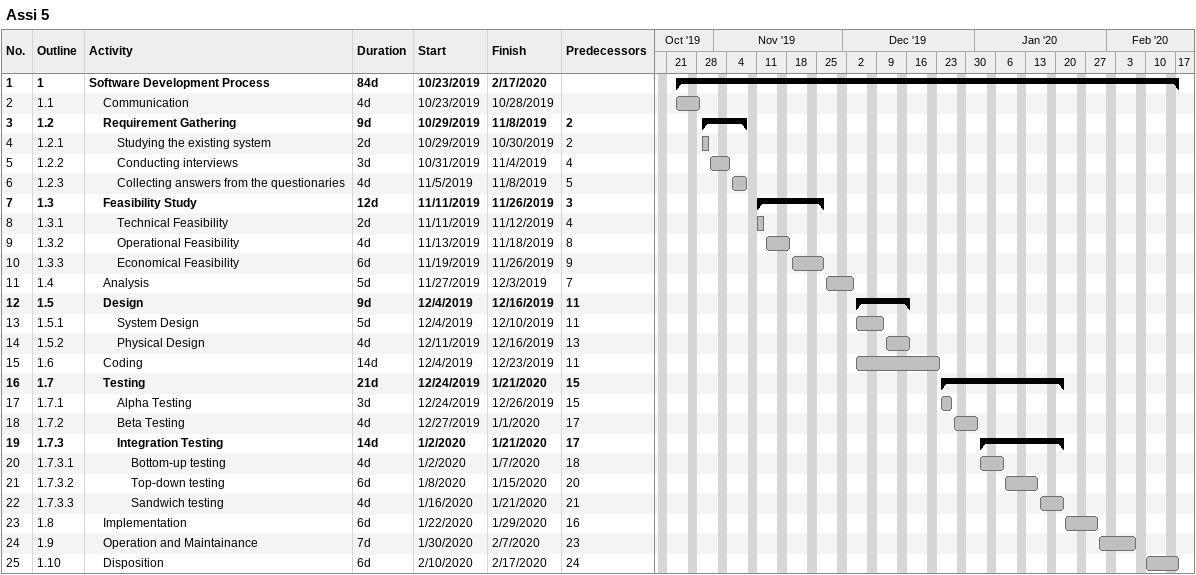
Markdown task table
Assi 5

| ID | WBS | Task | Duration | Start | Finish | Predecessors |
|---|---|---|---|---|---|---|
| 1 | 1 | **Software Development Process** | 84d | 2019-10-23 | 2020-02-17 |  |
| 2 | 1.1 | Communication | 4d | 2019-10-23 | 2019-10-28 |  |
| 3 | 1.2 | **Requirement Gathering** | 9d | 2019-10-29 | 2019-11-08 | 2 |
| 4 | 1.2.1 | Studying the existing system | 2d | 2019-10-29 | 2019-10-30 | 2 |
| 5 | 1.2.2 | Conducting interviews | 3d | 2019-10-31 | 2019-11-04 | 4 |
| 6 | 1.2.3 | Collecting answers from the questionaries | 4d | 2019-11-05 | 2019-11-08 | 5 |
| 7 | 1.3 | **Feasibility Study** | 12d | 2019-11-11 | 2019-11-26 | 3 |
| 8 | 1.3.1 | Technical Feasibility | 2d | 2019-11-11 | 2019-11-12 | 4 |
| 9 | 1.3.2 | Operational Feasibility | 4d | 2019-11-13 | 2019-11-18 | 8 |
| 10 | 1.3.3 | Economical Feasibility | 6d | 2019-11-19 | 2019-11-26 | 9 |
| 11 | 1.4 | Analysis | 5d | 2019-11-27 | 2019-12-03 | 7 |
| 12 | 1.5 | **Design** | 9d | 2019-12-04 | 2019-12-16 | 11 |
| 13 | 1.5.1 | System Design | 5d | 2019-12-04 | 2019-12-10 | 11 |
| 14 | 1.5.2 | Physical Design | 4d | 2019-12-11 | 2019-12-16 | 13 |
| 15 | 1.6 | Coding | 14d | 2019-12-04 | 2019-12-23 | 11 |
| 16 | 1.7 | **Testing** | 21d | 2019-12-24 | 2020-01-21 | 15 |
| 17 | 1.7.1 | Alpha Testing | 3d | 2019-12-24 | 2019-12-26 | 15 |
| 18 | 1.7.2 | Beta Testing | 4d | 2019-12-27 | 2020-01-01 | 17 |
| 19 | 1.7.3 | **Integration Testing** | 14d | 2020-01-02 | 2020-01-21 | 17 |
| 20 | 1.7.3.1 | Bottom-up testing | 4d | 2020-01-02 | 2020-01-07 | 18 |
| 21 | 1.7.3.2 | Top-down testing | 6d | 2020-01-08 | 2020-01-15 | 20 |
| 22 | 1.7.3.3 | Sandwich testing | 4d | 2020-01-16 | 2020-01-21 | 21 |
| 23 | 1.8 | Implementation | 6d | 2020-01-22 | 2020-01-29 | 16 |
| 24 | 1.9 | Operation and Maintainance | 7d | 2020-01-30 | 2020-02-07 | 23 |
| 25 | 1.10 | Disposition | 6d | 2020-02-10 | 2020-02-17 | 24 |
